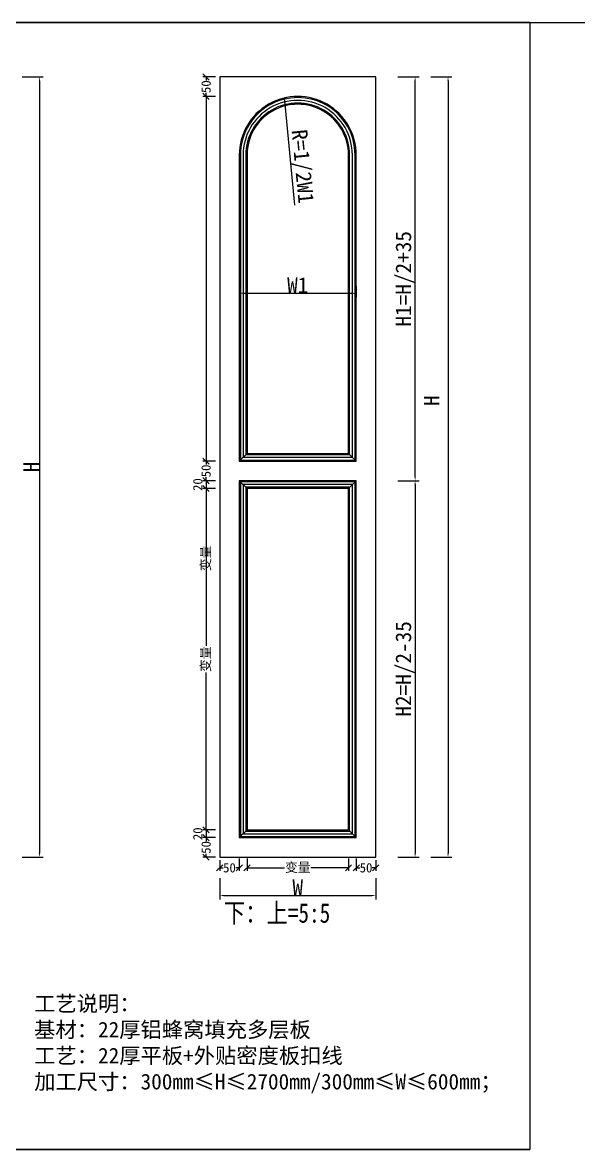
# Model space of a CAD drawing. Header units: millimetres. Extents: x 85186 to 129000, y -77269 to -36327.
# Drawn here: x 112271 to 113695, y -42972 to -40083 of the extents above; entities that cross this region are included whole.
import ezdxf

# ---------------------------------------------------------------- set-up
doc = ezdxf.new("R2010")
doc.units = ezdxf.units.MM
doc.styles.add('KLF-1_宋体', font='SimSun.ttf')
doc.styles.get("Standard").update_dxf_attribs({"font": 'SimSun.ttf'})
doc.styles.add('ZB_宋体', font='SimSun.ttf')
doc.styles.add('宋体', font='SimSun.ttf', dxfattribs={"width": 0.8})
doc.dimstyles.new('客来福-8', dxfattribs={"dimscale": 8, "dimtxt": 3, "dimasz": 2, "dimexe": 1, "dimexo": 1, "dimgap": 0.1, "dimtad": 0, "dimtxsty": '宋体', "dimblk": 'OBLIQUE', "dimcen": 2.5, "dimclrd": 256, "dimclre": 256, "dimclrt": 1, "dimadec": 0, "dimazin": 0, "dimtfac": 1, "dimtmove": 2, "dimatfit": 3, "dimldrblk": 'OPEN30', "dimfxl": 3, "dimfxlon": 1, "dimarcsym": 0})
doc.dimstyles.new('客来福标注小', dxfattribs={"dimscale": 20, "dimtxt": 2, "dimasz": 0.5, "dimexe": 0.5, "dimexo": 0, "dimgap": 0.05, "dimtad": 1, "dimdec": 0, "dimzin": 0, "dimdsep": 46, "dimtxsty": 'Standard', "dimcen": 0, "dimclrd": 256, "dimclre": 256, "dimclrt": 256, "dimadec": 0, "dimazin": 0, "dimtfac": 1, "dimtdec": 0, "dimtofl": 0, "dimtmove": 1, "dimatfit": 3, "dimfxl": 2.2, "dimfxlon": 1, "dimtolj": 1, "dimtzin": 0, "dimarcsym": 0})

# ---------------------------------------------------------------- blocks, each defined once
blk = doc.blocks.new('*D2416')
at = {"lineweight": -2, "transparency": 16777216}
for p, q in [((112269.8, -40222.3), (112323.8, -40222.3)), ((112313.8, -40232.3), (112313.8, -42212.3)), ((112269.8, -42222.3), (112323.8, -42222.3))]:
    blk.add_line(p, q, dxfattribs=at)
at = {"transparency": 16777216}
for points in [[(112312.2, -40232.3), (112315.5, -40232.3), (112313.8, -40222.3)], [(112312.2, -42212.3), (112315.5, -42212.3), (112313.8, -42222.3)]]:
    blk.add_solid(points, dxfattribs=at)
at = {"layer": 'Defpoints', "color": 0, "transparency": 16777216}
for p in [(112203.3, -40222.3), (112203.3, -42222.3), (112313.8, -42222.3)]:
    blk.add_point(p, dxfattribs=at)
at = {"transparency": 16777216, "insert": (112292.8, -41222.3), "char_height": 40, "attachment_point": 5, "rotation": 90, "style": 'ZB_宋体'}
blk.add_mtext('\\A1;H', dxfattribs=at)
blk = doc.blocks.new('*D2420')
at = {"lineweight": -2, "transparency": 16777216}
for p, q in [((113317.2, -40222.3), (113371.2, -40222.3)), ((113361.2, -40232.3), (113361.2, -42212.3)), ((113317.2, -42222.3), (113371.2, -42222.3))]:
    blk.add_line(p, q, dxfattribs=at)
at = {"transparency": 16777216}
for points in [[(113359.5, -40232.3), (113362.8, -40232.3), (113361.2, -40222.3)], [(113359.5, -42212.3), (113362.8, -42212.3), (113361.2, -42222.3)]]:
    blk.add_solid(points, dxfattribs=at)
at = {"layer": 'Defpoints', "color": 0, "transparency": 16777216}
for p in [(113250.7, -40222.3), (113250.7, -42222.3), (113361.2, -42222.3)]:
    blk.add_point(p, dxfattribs=at)
at = {"transparency": 16777216, "insert": (113319.2, -41052.3), "char_height": 40, "attachment_point": 5, "rotation": 90, "style": 'ZB_宋体'}
blk.add_mtext('\\A1;H', dxfattribs=at)
blk = doc.blocks.new('*D2421')
at = {"lineweight": -2, "transparency": 16777216}
for p, q in [((112776, -42276.5), (112776, -42330.5)), ((113176, -42276.5), (113176, -42330.5)), ((112786, -42320.5), (113166, -42320.5))]:
    blk.add_line(p, q, dxfattribs=at)
at = {"transparency": 16777216}
for points in [[(112786, -42318.9), (112786, -42322.2), (112776, -42320.5)], [(113166, -42318.9), (113166, -42322.2), (113176, -42320.5)]]:
    blk.add_solid(points, dxfattribs=at)
at = {"layer": 'Defpoints', "color": 0, "transparency": 16777216}
for p in [(112776, -42170.1), (113176, -42148.2), (113176, -42320.5)]:
    blk.add_point(p, dxfattribs=at)
at = {"transparency": 16777216, "insert": (112976, -42299.5), "char_height": 40, "attachment_point": 5}
blk.add_mtext('\\A1;W', dxfattribs=at)
blk = doc.blocks.new('*D2422')
at = {"lineweight": -2, "transparency": 16777216}
for p, q in [((113232.8, -41257.3), (113286.8, -41257.3)), ((113276.8, -41267.3), (113276.8, -42212.3)), ((113232.8, -42222.3), (113286.8, -42222.3))]:
    blk.add_line(p, q, dxfattribs=at)
at = {"transparency": 16777216}
for points in [[(113275.1, -41267.3), (113278.5, -41267.3), (113276.8, -41257.3)], [(113275.1, -42212.3), (113278.5, -42212.3), (113276.8, -42222.3)]]:
    blk.add_solid(points, dxfattribs=at)
at = {"layer": 'Defpoints', "color": 0, "transparency": 16777216}
for p in [(113146.3, -41257.3), (113206.3, -42222.3), (113276.8, -42222.3)]:
    blk.add_point(p, dxfattribs=at)
at = {"transparency": 16777216, "insert": (113251.5, -41739.8), "char_height": 40, "attachment_point": 5, "rotation": 90, "style": 'ZB_宋体'}
blk.add_mtext('\\A1;H2=H/2-35', dxfattribs=at)
blk = doc.blocks.new('*D2423')
at = {"lineweight": -2, "transparency": 16777216}
for p, q in [((113232.8, -40222.3), (113286.8, -40222.3)), ((113276.8, -41247.3), (113276.8, -40232.3)), ((113232.8, -41257.3), (113286.8, -41257.3))]:
    blk.add_line(p, q, dxfattribs=at)
at = {"transparency": 16777216}
for points in [[(113275.1, -40232.3), (113278.5, -40232.3), (113276.8, -40222.3)], [(113275.1, -41247.3), (113278.5, -41247.3), (113276.8, -41257.3)]]:
    blk.add_solid(points, dxfattribs=at)
at = {"layer": 'Defpoints', "color": 0, "transparency": 16777216}
for p in [(113146.3, -40222.3), (113276.8, -40222.3), (113146.3, -41257.3)]:
    blk.add_point(p, dxfattribs=at)
at = {"transparency": 16777216, "insert": (113251.5, -40739.8), "char_height": 40, "attachment_point": 5, "rotation": 90, "style": 'ZB_宋体'}
blk.add_mtext('\\A1;H1=H/2+35', dxfattribs=at)
blk = doc.blocks.new('_Oblique')
at = {"color": 0, "linetype": 'ByBlock', "lineweight": -2}
blk.add_line((-0.5, -0.5), (0.5, 0.5), dxfattribs=at)
blk = doc.blocks.new('*D2453')
at = {"lineweight": -2, "transparency": 16777216}
for p, q in [((112765.1, -40272.3), (112733.1, -40272.3)), ((112741.1, -40272.3), (112741.1, -41207.3)), ((112765.1, -41207.3), (112733.1, -41207.3))]:
    blk.add_line(p, q, dxfattribs=at)
at = {"layer": 'Defpoints', "color": 0, "transparency": 16777216}
for p in [(112820.2, -40272.3), (112741.1, -41207.3), (112826, -41207.3)]:
    blk.add_point(p, dxfattribs=at)
at = {"lineweight": -2, "transparency": 16777216, "xscale": 16, "yscale": 16, "zscale": 16}
for p, rotation in [((112741.1, -40272.3), 90), ((112741.1, -41207.3), 270)]:
    blk.add_blockref('_Oblique', p, dxfattribs=dict(at, rotation=rotation))
at = {"color": 1, "transparency": 16777216, "insert": (112741.1, -41456.5), "char_height": 24, "attachment_point": 5, "rotation": 90, "style": 'KLF-1_宋体'}
blk.add_mtext('变量', dxfattribs=at)
blk = doc.blocks.new('_Open30')
at = {"color": 0, "linetype": 'ByBlock', "lineweight": -2}
for p, q in [((-1, 0.27), (0, 0)), ((0, 0), (-1, -0.27)), ((0, 0), (-1, 0))]:
    blk.add_line(p, q, dxfattribs=at)
blk = doc.blocks.new('*D2454')
at = {"lineweight": -2, "transparency": 16777216}
for p, q in [((112765.1, -41257.3), (112733.1, -41257.3)), ((112765.1, -41277.3), (112733.1, -41277.3)), ((112741.1, -41257.3), (112741.1, -41277.3))]:
    blk.add_line(p, q, dxfattribs=at)
at = {"layer": 'Defpoints', "color": 0, "transparency": 16777216}
for p in [(112741.1, -41277.3), (112820.2, -41257.3), (112833.6, -41277.3)]:
    blk.add_point(p, dxfattribs=at)
at = {"lineweight": -2, "transparency": 16777216, "xscale": 16, "yscale": 16, "zscale": 16}
for p, rotation in [((112741.1, -41257.3), 90), ((112741.1, -41277.3), 270)]:
    blk.add_blockref('_Oblique', p, dxfattribs=dict(at, rotation=rotation))
at = {"color": 1, "transparency": 16777216, "insert": (112719.9, -41267.3), "char_height": 24, "attachment_point": 5, "rotation": 90, "style": 'KLF-1_宋体'}
blk.add_mtext('20', dxfattribs=at)
blk = doc.blocks.new('*D2455')
at = {"lineweight": -2, "transparency": 16777216}
for p, q in [((112765.1, -41277.3), (112733.1, -41277.3)), ((112741.1, -41277.3), (112741.1, -41681)), ((112741.1, -42152.3), (112741.1, -41748.6)), ((112765.1, -42152.3), (112733.1, -42152.3))]:
    blk.add_line(p, q, dxfattribs=at)
at = {"layer": 'Defpoints', "color": 0, "transparency": 16777216}
for p in [(112833.6, -41277.3), (112741.1, -42152.3), (112833.6, -42152.3)]:
    blk.add_point(p, dxfattribs=at)
at = {"lineweight": -2, "transparency": 16777216, "xscale": 16, "yscale": 16, "zscale": 16}
for p, rotation in [((112741.1, -41277.3), 90), ((112741.1, -42152.3), 270)]:
    blk.add_blockref('_Oblique', p, dxfattribs=dict(at, rotation=rotation))
at = {"color": 1, "transparency": 16777216, "insert": (112741.1, -41714.8), "char_height": 24, "attachment_point": 5, "rotation": 90, "style": 'KLF-1_宋体'}
blk.add_mtext('变量', dxfattribs=at)
blk = doc.blocks.new('*D2456')
at = {"lineweight": -2, "transparency": 16777216}
for p, q in [((112765.1, -42152.3), (112733.1, -42152.3)), ((112765.1, -42172.3), (112733.1, -42172.3)), ((112741.1, -42152.3), (112741.1, -42172.3))]:
    blk.add_line(p, q, dxfattribs=at)
at = {"layer": 'Defpoints', "color": 0, "transparency": 16777216}
for p in [(112741.1, -42172.3), (112833.6, -42152.3), (112835.8, -42172.3)]:
    blk.add_point(p, dxfattribs=at)
at = {"lineweight": -2, "transparency": 16777216, "xscale": 16, "yscale": 16, "zscale": 16}
for p, rotation in [((112741.1, -42152.3), 90), ((112741.1, -42172.3), 270)]:
    blk.add_blockref('_Oblique', p, dxfattribs=dict(at, rotation=rotation))
at = {"color": 1, "transparency": 16777216, "insert": (112719.9, -42162.3), "char_height": 24, "attachment_point": 5, "rotation": 90, "style": 'KLF-1_宋体'}
blk.add_mtext('20', dxfattribs=at)
blk = doc.blocks.new('*D2457')
at = {"lineweight": -2, "transparency": 16777216}
for p, q in [((112765.1, -42172.3), (112733.1, -42172.3)), ((112741.1, -42172.3), (112741.1, -42181.2)), ((112765.1, -42222.3), (112733.1, -42222.3)), ((112741.1, -42222.3), (112741.1, -42213.4))]:
    blk.add_line(p, q, dxfattribs=at)
at = {"layer": 'Defpoints', "color": 0, "transparency": 16777216}
for p in [(112835.8, -42172.3), (112741.1, -42222.3), (112828, -42222.3)]:
    blk.add_point(p, dxfattribs=at)
at = {"lineweight": -2, "transparency": 16777216, "xscale": 16, "yscale": 16, "zscale": 16}
for p, rotation in [((112741.1, -42172.3), 90), ((112741.1, -42222.3), 270)]:
    blk.add_blockref('_Oblique', p, dxfattribs=dict(at, rotation=rotation))
at = {"color": 1, "transparency": 16777216, "insert": (112741.1, -42197.3), "char_height": 24, "attachment_point": 5, "rotation": 90, "style": 'KLF-1_宋体'}
blk.add_mtext('50', dxfattribs=at)
blk = doc.blocks.new('*D2458')
at = {"lineweight": -2, "transparency": 16777216}
for p, q in [((112776, -42230.3), (112776, -42257.6)), ((112826, -42225.6), (112826, -42257.6)), ((112776, -42249.6), (112785, -42249.6)), ((112826, -42249.6), (112817.1, -42249.6))]:
    blk.add_line(p, q, dxfattribs=at)
at = {"layer": 'Defpoints', "color": 0, "transparency": 16777216}
for p in [(112826, -42172.3), (112776, -42222.3), (112826, -42249.6)]:
    blk.add_point(p, dxfattribs=at)
at = {"lineweight": -2, "transparency": 16777216, "xscale": 16, "yscale": 16, "zscale": 16, "rotation": 180}
blk.add_blockref('_Oblique', (112776, -42249.6), dxfattribs=at)
at = {"lineweight": -2, "transparency": 16777216, "xscale": 16, "yscale": 16, "zscale": 16}
blk.add_blockref('_Oblique', (112826, -42249.6), dxfattribs=at)
at = {"color": 1, "transparency": 16777216, "insert": (112801, -42249.6), "char_height": 24, "attachment_point": 5, "style": 'KLF-1_宋体'}
blk.add_mtext('50', dxfattribs=at)
blk = doc.blocks.new('*D2459')
at = {"lineweight": -2, "transparency": 16777216}
for p, q in [((112846, -42225.6), (112846, -42257.6)), ((113106, -42225.6), (113106, -42257.6)), ((112846, -42249.6), (112942.3, -42249.6)), ((113106, -42249.6), (113009.8, -42249.6))]:
    blk.add_line(p, q, dxfattribs=at)
at = {"layer": 'Defpoints', "color": 0, "transparency": 16777216}
for p in [(112846, -42152.3), (113106, -42152.3), (113106, -42249.6)]:
    blk.add_point(p, dxfattribs=at)
at = {"lineweight": -2, "transparency": 16777216, "xscale": 16, "yscale": 16, "zscale": 16, "rotation": 180}
blk.add_blockref('_Oblique', (112846, -42249.6), dxfattribs=at)
at = {"lineweight": -2, "transparency": 16777216, "xscale": 16, "yscale": 16, "zscale": 16}
blk.add_blockref('_Oblique', (113106, -42249.6), dxfattribs=at)
at = {"color": 1, "transparency": 16777216, "insert": (112976, -42249.6), "char_height": 24, "attachment_point": 5, "style": 'KLF-1_宋体'}
blk.add_mtext('变量', dxfattribs=at)
blk = doc.blocks.new('*D2460')
at = {"lineweight": -2, "transparency": 16777216}
for p, q in [((113126, -42225.6), (113126, -42257.6)), ((113176, -42230.3), (113176, -42257.6)), ((113126, -42249.6), (113135, -42249.6)), ((113176, -42249.6), (113167.1, -42249.6))]:
    blk.add_line(p, q, dxfattribs=at)
at = {"layer": 'Defpoints', "color": 0, "transparency": 16777216}
for p in [(113126, -42172.3), (113176, -42222.3), (113176, -42249.6)]:
    blk.add_point(p, dxfattribs=at)
at = {"lineweight": -2, "transparency": 16777216, "xscale": 16, "yscale": 16, "zscale": 16, "rotation": 180}
blk.add_blockref('_Oblique', (113126, -42249.6), dxfattribs=at)
at = {"lineweight": -2, "transparency": 16777216, "xscale": 16, "yscale": 16, "zscale": 16}
blk.add_blockref('_Oblique', (113176, -42249.6), dxfattribs=at)
at = {"color": 1, "transparency": 16777216, "insert": (113151, -42249.6), "char_height": 24, "attachment_point": 5, "style": 'KLF-1_宋体'}
blk.add_mtext('50', dxfattribs=at)
blk = doc.blocks.new('*D2461')
at = {"lineweight": -2, "transparency": 16777216}
for p, q in [((112765.1, -41207.3), (112733.1, -41207.3)), ((112741.1, -41207.3), (112741.1, -41216.2)), ((112741.1, -41257.3), (112741.1, -41248.4)), ((112765.1, -41257.3), (112733.1, -41257.3))]:
    blk.add_line(p, q, dxfattribs=at)
at = {"layer": 'Defpoints', "color": 0, "transparency": 16777216}
for p in [(112826, -41207.3), (112741.1, -41257.3), (112826, -41257.3)]:
    blk.add_point(p, dxfattribs=at)
at = {"lineweight": -2, "transparency": 16777216, "xscale": 16, "yscale": 16, "zscale": 16}
for p, rotation in [((112741.1, -41207.3), 90), ((112741.1, -41257.3), 270)]:
    blk.add_blockref('_Oblique', p, dxfattribs=dict(at, rotation=rotation))
at = {"color": 1, "transparency": 16777216, "insert": (112741.1, -41232.3), "char_height": 24, "attachment_point": 5, "rotation": 90, "style": 'KLF-1_宋体'}
blk.add_mtext('50', dxfattribs=at)
blk = doc.blocks.new('*D2462')
at = {"lineweight": -2, "transparency": 16777216}
for p, q in [((112765.1, -40222.3), (112733.1, -40222.3)), ((112741.1, -40222.3), (112741.1, -40231.2)), ((112741.1, -40272.3), (112741.1, -40263.4)), ((112765.1, -40272.3), (112733.1, -40272.3))]:
    blk.add_line(p, q, dxfattribs=at)
at = {"layer": 'Defpoints', "color": 0, "transparency": 16777216}
for p in [(112863.1, -40222.3), (112741.1, -40272.3), (112826, -40272.3)]:
    blk.add_point(p, dxfattribs=at)
at = {"lineweight": -2, "transparency": 16777216, "xscale": 16, "yscale": 16, "zscale": 16}
for p, rotation in [((112741.1, -40222.3), 90), ((112741.1, -40272.3), 270)]:
    blk.add_blockref('_Oblique', p, dxfattribs=dict(at, rotation=rotation))
at = {"color": 1, "transparency": 16777216, "insert": (112741.1, -40247.3), "char_height": 24, "attachment_point": 5, "rotation": 90, "style": 'KLF-1_宋体'}
blk.add_mtext('50', dxfattribs=at)
blk = doc.blocks.new('*D2467')
at = {"lineweight": -2, "transparency": 16777216}
blk.add_line((112968.4, -40551.4), (112942.7, -40283), dxfattribs=at)
at = {"transparency": 16777216}
blk.add_solid([(112944.4, -40282.8), (112941.1, -40283.1), (112941.8, -40273)], dxfattribs=at)
at = {"layer": 'Defpoints', "color": 0, "transparency": 16777216}
for p in [(112941.8, -40273), (112956, -40422.3)]:
    blk.add_point(p, dxfattribs=at)
at = {"transparency": 16777216, "insert": (112984.4, -40452.2), "char_height": 40, "attachment_point": 5, "rotation": 275.4625, "style": 'KLF-1_宋体'}
blk.add_mtext('\\A1;R=1/2W1', dxfattribs=at)
blk = doc.blocks.new('*D2468')
at = {"lineweight": -2, "transparency": 16777216}
for p, q in [((112826, -40747.3), (112826, -40786.8)), ((113126, -40758.8), (113126, -40786.8)), ((112836, -40776.8), (113116, -40776.8))]:
    blk.add_line(p, q, dxfattribs=at)
at = {"transparency": 16777216}
for points in [[(112836, -40775.2), (112836, -40778.5), (112826, -40776.8)], [(113116, -40775.2), (113116, -40778.5), (113126, -40776.8)]]:
    blk.add_solid(points, dxfattribs=at)
at = {"layer": 'Defpoints', "color": 0, "transparency": 16777216}
for p in [(112826, -40747.3), (113126, -40758.8), (113126, -40776.8)]:
    blk.add_point(p, dxfattribs=at)
at = {"transparency": 16777216, "insert": (112976, -40755.8), "char_height": 40, "attachment_point": 5, "style": 'KLF-1_宋体'}
blk.add_mtext('\\A1;W1', dxfattribs=at)

msp = doc.modelspace()

# ---------------------------------------------------------------- linework, layer by layer
for p, q in [((85318.615, -40082.897), (128999.726, -40082.897)), ((111863.487, -40082.897), (113008.619, -40082.897)), ((113008.619, -40082.897), (112194.949, -40082.897)), ((113570.702, -40082.897), (113008.619, -40082.897)), ((113570.702, -40082.897), (113008.619, -40082.897)), ((112826.042, -40422.322), (112826.042, -41207.324)), ((112846.042, -40422.322), (112846.042, -41187.324)), ((113106.042, -41187.324), (113106.042, -40422.322)), ((113126.042, -41207.324), (113126.042, -40422.322)), ((112846.042, -41187.324), (113106.042, -41187.324)), ((112826.042, -41207.324), (113126.042, -41207.324)), ((110553.603, -42971.591), (113570.702, -42971.591))]:
    msp.add_line(p, q)
at = {"color": 0}
for p, q in [((113570.702, -40082.897), (110553.603, -40082.897)), ((110553.603, -40082.897), (113570.702, -40082.897)), ((113570.702, -40082.897), (110553.603, -40082.897)), ((112846.042, -41187.324), (112826.042, -41207.324)), ((113126.042, -41207.324), (113106.042, -41187.324)), ((112846.042, -41277.322), (112826.042, -41257.322)), ((113106.042, -41277.322), (113126.042, -41257.322)), ((112846.042, -42152.322), (112826.042, -42172.322)), ((113126.042, -42172.322), (113106.042, -42152.322))]:
    msp.add_line(p, q, dxfattribs=at)
at = {"color": 252}
for p, q in [((112829.042, -40422.322), (112829.042, -41204.324)), ((112836.042, -40422.322), (112836.042, -41197.324)), ((112843.042, -40422.322), (112843.042, -41190.324)), ((113109.042, -41190.324), (113109.042, -40422.322)), ((113116.042, -41197.324), (113116.042, -40422.322)), ((113123.042, -41204.324), (113123.042, -40422.322)), ((112843.042, -41190.324), (113109.042, -41190.324)), ((112829.042, -41204.324), (113123.042, -41204.324)), ((112836.042, -41197.324), (113116.042, -41197.324))]:
    msp.add_line(p, q, dxfattribs=at)
at = {"color": 0}
msp.add_lwpolyline([(110553.603, -40082.897), (113570.702, -40082.897), (113570.702, -42971.591), (110553.603, -42971.591)], close=True, dxfattribs=at)
for points in [[(112776.042, -42222.322), (113176.042, -42222.322), (113176.042, -40222.322), (112776.042, -40222.322)], [(112826.042, -42172.322), (113126.042, -42172.322), (113126.042, -41257.322), (112826.042, -41257.322)], [(112846.042, -42152.322), (113106.042, -42152.322), (113106.042, -41277.322), (112846.042, -41277.322)]]:
    msp.add_lwpolyline(points, close=True)
at = {"color": 252}
for points in [[(112829.042, -42169.322), (113123.042, -42169.322), (113123.042, -41260.322), (112829.042, -41260.322)], [(112836.042, -42162.322), (113116.042, -42162.322), (113116.042, -41267.322), (112836.042, -41267.322)], [(112843.042, -42155.322), (113109.042, -42155.322), (113109.042, -41274.322), (112843.042, -41274.322)]]:
    msp.add_lwpolyline(points, close=True, dxfattribs=at)
for radius in [150, 130]:
    msp.add_arc((112976.042, -40422.322), radius, 359.999931, 180)
for radius in [147, 140, 133]:
    msp.add_arc((112976.042, -40422.322), radius, 359.999931, 180, dxfattribs=at)

# ---------------------------------------------------------------- texts
at = {"color": 0, "insert": (112786.785, -42340.326), "char_height": 50, "width": 365.74022, "attachment_point": 1, "style": '宋体'}
msp.add_mtext('下：上=5:5', dxfattribs=at)
at = {"lineweight": 25, "insert": (112300.408, -42577.688), "char_height": 40, "width": 1412.64644, "attachment_point": 1, "style": 'ZB_宋体'}
msp.add_mtext('工艺说明：\\P基材：22厚铝蜂窝填充多层板\\P工艺：22厚平板+外贴密度板扣线\\P加工尺寸：300mm≤H≤2700mm/300mm≤W≤600mm；', dxfattribs=at)

# ---------------------------------------------------------------- dimensions: what is measured, and where the dimension line sits
at = {"color": 0}
for base, p1, p2, text, dimstyle, override, picture, middle in [((112313.827, -42222.322), (112203.346, -40222.322), (112203.346, -42222.322), 'H', '客来福标注小', {"dimtxsty": 'ZB_宋体'}, '*D2416', (112292.827, -41222.322)), ((113276.809, -40222.322), (113146.294, -41257.322), (113146.294, -40222.322), 'H1=H/2+35', '客来福标注小', {"dimtxsty": 'ZB_宋体'}, '*D2423', (113251.451, -40739.822)), ((112741.114, -42152.322), (112833.602, -41277.322), (112833.602, -42152.322), '变量', '客来福-8', {"dimtxsty": 'KLF-1_宋体'}, '*D2455', (112741.114, -41714.822)), ((113276.809, -42222.322), (113146.294, -41257.322), (113206.294, -42222.322), 'H2=H/2-35', '客来福标注小', {"dimtxsty": 'ZB_宋体'}, '*D2422', (113251.451, -41739.822))]:
    dim = msp.add_linear_dim(base=base, p1=p1, p2=p2, angle=90, text=text, dimstyle=dimstyle, override=override, dxfattribs=at)
    dim.commit()
    dim.dimension.update_dxf_attribs({"geometry": picture, "text_midpoint": middle})
for base, p1, p2, picture, middle in [((112741.114, -40272.322), (112863.12, -40222.322), (112826.042, -40272.322), '*D2462', (112741.114, -40247.322)), ((112741.114, -41257.322), (112826.042, -41207.324), (112826.042, -41257.322), '*D2461', (112741.114, -41232.323)), ((112741.114, -41277.322), (112820.214, -41257.322), (112833.602, -41277.322), '*D2454', (112719.914, -41267.322)), ((112741.114, -42172.322), (112833.602, -42152.322), (112835.841, -42172.322), '*D2456', (112719.914, -42162.322)), ((112741.114, -42222.322), (112835.841, -42172.322), (112828.045, -42222.322), '*D2457', (112741.114, -42197.322))]:
    dim = msp.add_linear_dim(base=base, p1=p1, p2=p2, angle=90, dimstyle='客来福-8', override={"dimtxsty": 'KLF-1_宋体'}, dxfattribs=at)
    dim.commit()
    dim.dimension.update_dxf_attribs({"geometry": picture, "text_midpoint": middle})
for base, p1, p2, text, dimstyle, override, picture, middle in [((113361.162, -42222.322), (113250.682, -40222.322), (113250.682, -42222.322), 'H', '客来福标注小', {"dimtxsty": 'ZB_宋体'}, '*D2420', (113340.162, -41052.322)), ((112741.114, -41207.324), (112820.214, -40272.322), (112826.042, -41207.324), '变量', '客来福-8', {"dimtxsty": 'KLF-1_宋体'}, '*D2453', (112741.114, -41456.475))]:
    dim = msp.add_linear_dim(base=base, p1=p1, p2=p2, angle=90, text=text, dimstyle=dimstyle, override=override, dxfattribs=at)
    dim.commit()
    dim.dimension.update_dxf_attribs({"geometry": picture, "text_midpoint": middle, "dimtype": 160})
dim = msp.add_radius_dim(center=(112956.042, -40422.322), mpoint=(112941.763, -40273.003), text='R=1/2W1', dimstyle='客来福标注小', override={"dimtxsty": 'KLF-1_宋体'}, dxfattribs=at)
dim.commit()
dim.dimension.update_dxf_attribs({"geometry": '*D2467', "text_midpoint": (112959.126, -40454.566), "dimtype": 164})
for base, p1, p2, text, dimstyle, picture, middle in [((113126.042, -40776.817), (112826.042, -40747.293), (113126.042, -40758.84), 'W1', '客来福标注小', '*D2468', (112976.042, -40755.817)), ((113106.042, -42249.58), (112846.042, -42152.322), (113106.042, -42152.322), '变量', '客来福-8', '*D2459', (112976.042, -42249.58))]:
    dim = msp.add_linear_dim(base=base, p1=p1, p2=p2, text=text, dimstyle=dimstyle, override={"dimtxsty": 'KLF-1_宋体'}, dxfattribs=at)
    dim.commit()
    dim.dimension.update_dxf_attribs({"geometry": picture, "text_midpoint": middle})
for base, p1, p2, picture, middle in [((112826.042, -42249.58), (112776.042, -42222.322), (112826.042, -42172.322), '*D2458', (112801.042, -42249.58)), ((113176.042, -42249.58), (113126.042, -42172.322), (113176.042, -42222.322), '*D2460', (113151.042, -42249.58))]:
    dim = msp.add_linear_dim(base=base, p1=p1, p2=p2, dimstyle='客来福-8', override={"dimtxsty": 'KLF-1_宋体'}, dxfattribs=at)
    dim.commit()
    dim.dimension.update_dxf_attribs({"geometry": picture, "text_midpoint": middle})
dim = msp.add_linear_dim(base=(113176.042, -42320.55), p1=(112776.042, -42170.105), p2=(113176.042, -42148.168), text='W', dimstyle='客来福标注小', dxfattribs=at)
dim.commit()
dim.dimension.update_dxf_attribs({"geometry": '*D2421', "text_midpoint": (112976.042, -42299.55)})

doc.saveas('drawing.dxf')
